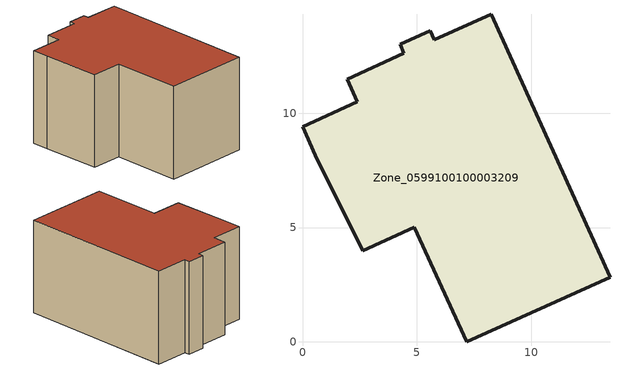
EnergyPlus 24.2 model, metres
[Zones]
Zone_0599100100003209
 floor ground (C_G): 4.89,5.01 2.63,3.98 0.56,8.17 0,9.41 2.4,10.5 1.96,11.48 4.44,12.62 4.28,13.01 5.58,13.61 5.77,13.21 8.25,14.34 13.45,2.84 7.19,0 z0
 wall outside (C_F): 5.77,13.21 5.58,13.61 4.28,13.01 4.44,12.62 1.96,11.48 2.4,10.5 0,9.41 0.56,8.17 2.63,3.98 4.89,5.01 7.19,0 13.45,2.84 8.25,14.34 5.77,13.21 z0:7.43
 roof outside (C_R): 13.45,2.84 8.25,14.34 5.77,13.21 5.58,13.61 4.28,13.01 4.44,12.62 1.96,11.48 2.4,10.5 0,9.41 0.56,8.17 2.63,3.98 4.89,5.01 7.19,0 z7.43
[BUILDING]
Pand.0599100100003209: North Axis=0; Terrain=City; Loads Convergence Tolerance Value=0.04; Temperature Convergence Tolerance Value=0.4; Solar Distribution=FullExterior; Maximum Number of Warmup Days=25; Minimum Number of Warmup Days=1
[Site:Location]
Rotterdam.The.Hague.AP_ZH_NLD Design_Conditions: Latitude=51.96; Longitude=4.45; Time Zone=1; Elevation=-4.5
[SITE:GROUNDTEMPERATURE:BUILDINGSURFACE]
18, 18, 18, 18, 18, 18, 18, 18, 18, 18, 18, 18
[MATERIAL] Thermal Absorptance=0.9; Solar Absorptance=0.7; Visible Absorptance=0.7
Name | Roughness | Thickness | Conductivity | Density | Specific Heat
G.D.2006-2014 | MediumSmooth | 0.15 | 0.06 | 540 | 1210
F.D.2006-2014 | Rough | 0.3 | 0.12 | 1920 | 840
R.D.2006-2014 | MediumRough | 0.2 | 0.08 | 1500 | 1000
[CONSTRUCTION]
C_G: G.D.2006-2014
C_F: F.D.2006-2014
C_R: R.D.2006-2014
[ZONE]
Zone_0599100100003209: Type=1; Multiplier=1; Ceiling Height=Autocalculate; Volume=Autocalculate; Floor Area=autocalculate; Part of Total Floor Area=Yes
[ZONEINFILTRATION:DESIGNFLOWRATE]
Infil_Zone_0599100100003209: Zone or ZoneList or Space or SpaceList=Zone_0599100100003209; Schedule=AlwaysOn; Design Flow Rate Calculation Method=Flow/Area; Flow Rate per Floor Area=0.0021; Constant Term Coefficient=1; Temperature Term Coefficient=0; Velocity Term Coefficient=0; Velocity Squared Term Coefficient=0
[HVACTEMPLATE:ZONE:IDEALLOADSAIRSYSTEM]
Zone_0599100100003209: Maximum Heating Supply Air Temperature=50; Minimum Cooling Supply Air Temperature=13; Maximum Heating Supply Air Humidity Ratio=0.0156; Minimum Cooling Supply Air Humidity Ratio=0.0077; Heating Limit=NoLimit; Cooling Limit=NoLimit; Dehumidification Control Type=ConstantSensibleHeatRatio; Cooling Sensible Heat Ratio=0.7; Dehumidification Setpoint=60; Humidification Control Type=None; Humidification Setpoint=30; Outdoor Air Method=None; Outdoor Air Flow Rate per Person=0.00944; Outdoor Air Flow Rate per Zone Floor Area=0; Outdoor Air Flow Rate per Zone=0; Demand Controlled Ventilation Type=None; Outdoor Air Economizer Type=NoEconomizer; Heat Recovery Type=None; Sensible Heat Recovery Effectiveness=0.7; Latent Heat Recovery Effectiveness=0.65
[ZONECONTROL:THERMOSTAT]
ThermostatControl_Zone_0599100100003209: Zone or ZoneList=Zone_0599100100003209; Control Type Schedule=DualSetpointControlType; Control 1=Thermostat_Zone_0599100100003209; Temperature Difference Between Cutout And Setpoint=0
[THERMOSTATSETPOINT:DUALSETPOINT]
Thermostat_Zone_0599100100003209: Heating Setpoint Temperature Schedule=HeatingSetpoint_Zone_0599100100003209; Cooling Setpoint Temperature Schedule=CoolingSetpoint_Zone_0599100100003209
[SCHEDULE:COMPACT]
HeatingSetpoint_Zone_0599100100003209: Through: 12/31, For: AllDays, Until: 24:00, 21
CoolingSetpoint_Zone_0599100100003209: Through: 12/31, For: AllDays, Until: 24:00, 24
DualSetpointControlType: Through: 12/31, For: AllDays, Until: 24:00, 4
AlwaysOn: Through: 12/31, For: AllDays, Until: 24:00, 1
